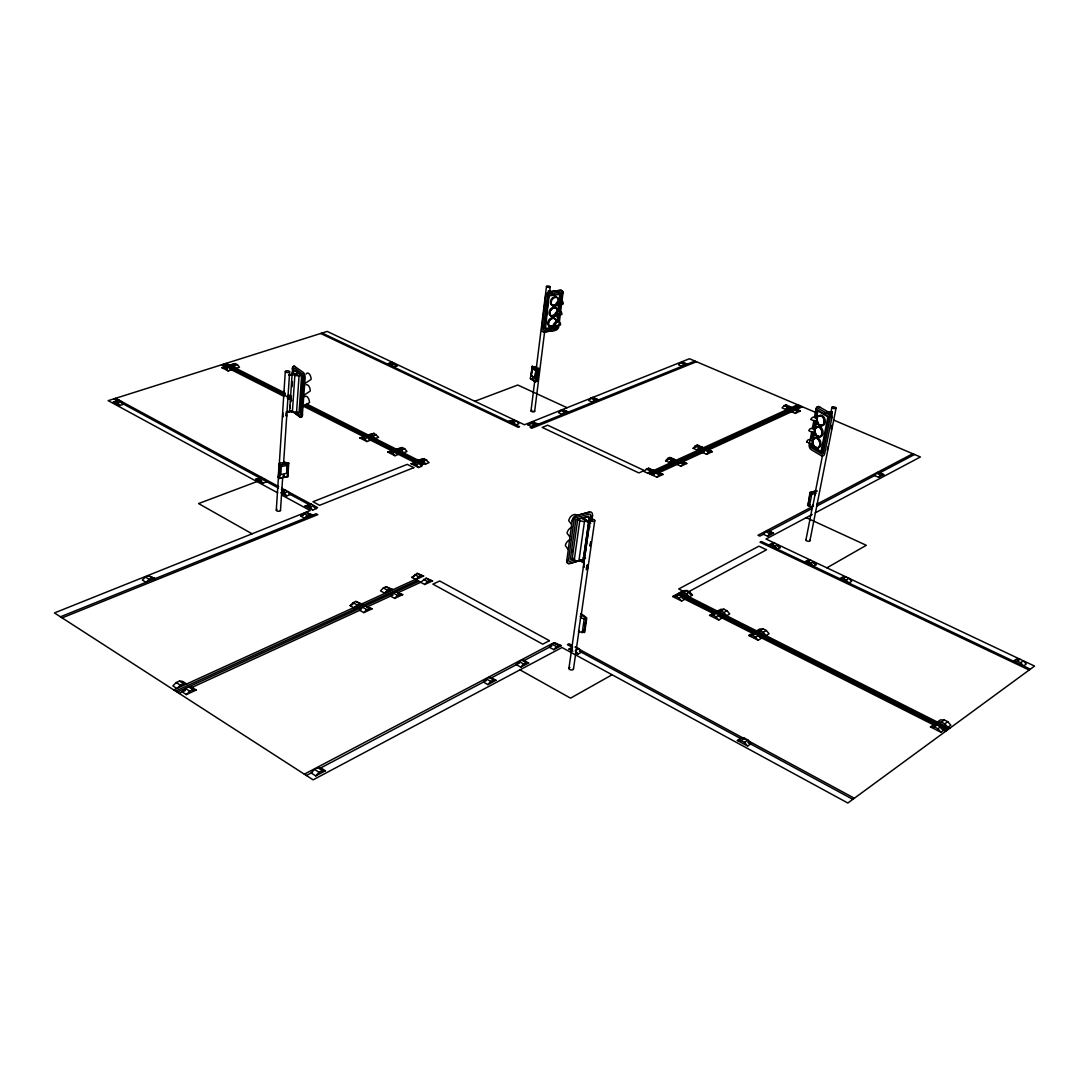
<?xml version="1.0" encoding="UTF-8"?>
<svg xmlns="http://www.w3.org/2000/svg" width="1089" height="1089" viewBox="0 0 1089 1089"><rect width="100%" height="100%" fill="white"/><g stroke="black" fill="none" stroke-linecap="round" stroke-linejoin="round"><path stroke-width="1.5" d="M533.147 378.89L532.48 378.142M279.356 478.098L278.24 477.213L279.097 464.064L280.349 462.702A2.137 0.953 3.7 0 0 282.718 462.839A2.137 0.953 3.7 0 0 283.657 461.899L288.19 463.124L287.292 476.438M276.293 510.115L285.304 371.472M280.036 464.989L288.721 463.165L287.809 476.655L279.165 478.316L280.05 464.799M279.342 478.275L280.213 464.949M279.492 478.588L280.377 465.057L279.097 464.064M287.51 465.289L281.234 466.609L280.826 474.586L286.979 473.171L287.401 465.194L286.979 473.171M286.026 415.753L286.761 416.148L286.189 413.194M286.203 415.726L286.366 413.289M289.279 375.446L298.005 373.527L289.184 375.12M280.486 510.469L282.609 478.343M283.616 463.138L289.647 371.853A2.178 0.898 4 0 0 286.53 370.804A2.178 0.898 4 0 0 286.257 372.329A2.178 0.898 4 0 0 289.647 371.853M291.062 401.773L291.28 398.438M292.07 386.731L292.397 381.722M293.417 372.983L293.676 369.348A2.137 1.089 78.3 0 1 294.765 368.381L303.11 374.357A2.151 1.089 78.2 0 1 303.981 376.753L301.381 414.133A2.137 1.075 77.6 0 1 300.292 415.045L296.167 412.01M287.809 476.655L288.381 462.893M292.369 412.2L294.86 375.337L292.111 373.35L293.077 371.689L295.636 371.186L301.599 375.474L299.067 412.309L292.369 412.2L289.647 410.172L292.505 368.776A4.302 2.178 78.3 0 1 295.051 366.517M297.991 373.718L288.721 374.834M296.521 412.854L299.039 375.991L301.599 375.474M300.278 413.044L302.824 376.195L294.792 370.41M530.357 378.536L532.317 366.34L536.959 369.716L535.448 381.871L530.357 378.536L535.366 381.626L536.904 381.368L537.176 380.184A1.851 0.749 7.1 0 1 536.224 380.061M530.928 378.536L535.448 381.871M531.187 375.474L532.317 366.34M531.378 375.623L532.398 368.518L535.829 371.022L534.944 378.101L531.378 375.623L534.944 378.101M534.794 378.128L535.829 371.022M531.01 410.839L534.781 380.592M536.441 367.143L546.474 286.475M534.985 381.94L536.959 369.716M545.698 295.732L541.669 329.014A3.784 2.818 -55.3 0 0 544.364 332.009L555.281 330.375A3.771 2.804 -55.6 0 0 558.82 326.455L562.959 293.349A3.798 2.845 -56.6 0 0 560.386 290.341L549.292 291.784M535.339 381.79L536.836 369.811L538.374 369.566L538.647 368.381A1.851 0.749 7.1 0 1 536.741 367.878A1.851 0.749 7.1 0 1 536.714 367.034L532.398 366.585M544.976 303.001L544.949 306.417M536.904 381.368L538.647 368.381M548.094 294.261L548.543 290.763L551.783 292.301M548.774 290.926L551.81 292.519M559.937 299.23L559.937 293.853L548.951 295.364L544.799 328.551L556.343 327.353L555.717 326.918M534.658 411.302L544.554 332.308M549.591 291.988L550.231 286.938M545.412 328.973L548.951 295.364M556.983 316.994L557.405 313.686M558.044 308.732L558.671 303.777M559.093 300.469L559.732 295.5M556.969 322.385L558.031 314.122M558.453 310.814L559.515 302.538M557.908 321.691L561.516 293.404A1.892 1.416 -56.6 0 0 560.372 292.083L548.965 293.662A1.906 1.429 -56.4 0 0 547.427 295.35L543.22 329.001A1.879 1.402 -55.3 0 0 544.377 330.294L555.703 328.606A1.879 1.402 -55.6 0 0 557.228 326.918L557.282 326.632M810.611 445.102L810.57 445.415A2.055 1.388 76.2 0 0 811.468 447.729L821.651 453.977A2.069 1.402 75.9 0 0 823.175 453.133L830.226 417.182A2.083 1.429 76.9 0 0 829.314 414.841L818.996 408.729A2.083 1.416 77.1 0 0 817.471 409.627L815.852 417.917M577.674 519.371L572.174 558.929L574.23 560.399L578.872 561.148L583.268 559.896L589.353 518.214L587.257 516.771L577.674 519.371L579.756 520.828L584.453 521.577L588.877 520.365L589.353 518.214M574.23 560.399L579.756 520.828M589.721 523.537L582.792 518.5L583.718 518.255L590.51 523.21M590.646 523.278L583.718 518.255M578.872 561.148L584.453 521.577M583.268 559.896L588.877 520.365M568.894 668.537L589.993 520.093M584.249 567.138L583.5 567.26L584.235 563.244L579.552 559.896M589.748 527.307L589.68 524.966M592.579 515.328L591.872 520.256L592.43 515.233A4.764 3.104 -55.5 0 0 589.353 512.034L576.435 515.519A4.792 3.131 -55.2 0 0 572.147 520.733L566.824 560.454A4.751 3.063 -54.4 0 0 569.942 563.517L582.751 559.841A4.724 3.036 -54.7 0 0 585.487 557.908M584.031 632.219L578.558 631.947L580.573 617.926A2.355 1.198 8.3 0 0 580.124 616.388M573.495 668.905L578.994 630.558M580.9 617.218L594.771 520.501M582.234 632.777L584.249 618.756L586.059 618.184L584.003 632.41L584.698 632.355L586.78 617.926L581.39 613.924M584.153 632.518L586.236 618.103L580.845 614.087M284.12 475.757L283.303 476.152M811.836 431.448L809.209 444.312A4.125 2.791 76.2 0 0 811.291 449.703L821.242 455.692A4.152 2.818 75.9 0 0 824.645 453.773L831.765 418.258A4.179 2.859 76.9 0 0 829.641 412.785L819.541 406.946A4.165 2.831 77.1 0 0 816.001 409.028L814.449 417.046M812.299 428.276L813.987 420.218M811.85 438.704L813.088 432.306M813.701 429.12L815.239 421.116M816.668 417.332L817.907 410.907L818.819 410.703L828.756 416.597L821.827 452.044L811.101 446.231L811.713 443.019M812.34 439.82L813.891 431.788M814.504 428.576L816.056 420.545M813.551 437.996L814.164 434.783M815.715 426.752L816.342 423.539M824.332 413.221L832.214 411.819L831.479 415.562M808.024 505.568L809.985 492.419L816.777 490.676M807.875 505.595L810.393 492.691L815.838 491.289M812.966 505.8A2.055 0.898 11.1 0 0 812.68 506.657L809.426 506.262L811.89 493.712L809.985 492.419M820.915 452.262L827.858 416.801L828.756 416.597M805.955 539.858L812.775 505.065M814.735 495.114L822.522 455.338M830.648 413.915L831.955 407.286M812.68 506.657L815.144 494.093A2.055 0.885 11 0 1 816.274 493.099M832.173 412.01C831.057 410.607 829.6 415.195 831.302 415.494L832.037 411.751L828.647 412.05M828.116 446.613L827.232 450.152M831.343 429.297L831.697 425.363M809.917 540.757L836.053 408.157A2.096 0.83 10.7 0 0 833.208 406.823A2.096 0.83 10.7 0 0 832.745 408.184A2.096 0.83 10.7 0 0 836.053 408.157M283.331 475.594L284.215 475.566L283.548 476.016M278.24 477.213L279.437 475.798M876.604 473.198L874.59 475.58L878.632 477.336L883.737 474.627L878.306 472.299L876.604 473.198L880.633 474.954L882.335 474.055L883.737 474.627M878.632 477.336L880.633 474.954M765.676 531.663L763.416 534.263L767.595 536.237L773.489 533.106L767.636 530.629L765.676 531.663L769.855 533.624L771.815 532.589L773.489 533.106M767.595 536.237L769.855 533.624M795.256 413.371L797.243 411.166L798.931 410.376L800.361 411.016L795.256 413.371L791.54 411.778L793.527 409.573L797.243 411.166M552.109 644.198L549.36 647.247L553.77 649.657L561.339 645.641L554.628 642.878L552.109 644.198L556.52 646.594L559.038 645.273L561.339 645.641M553.77 649.657L556.52 646.594M790.873 407.109L785.741 404.89L784.039 405.666L782.052 407.871L785.741 409.45L790.873 407.109L789.43 406.469L787.728 407.245L785.741 409.45M520.801 667.149L523.632 664.018L526.246 662.629L528.641 662.983L520.801 667.149L516.363 664.671L519.194 661.54L521.808 660.165L524.217 660.519L528.641 662.983M487.872 684.613L490.785 681.415L493.494 679.985L495.999 680.312L487.872 684.613L483.407 682.068L486.32 678.869L489.029 677.44L491.534 677.766L495.999 680.312M706.584 454.331L708.748 451.949L710.641 451.077L712.288 451.69L706.584 454.331L702.773 452.588L704.937 450.22L708.748 451.949M696.919 450.016L699.084 447.647L700.976 446.789L702.623 447.402L696.919 450.016L693.121 448.287L695.299 445.932L697.191 445.074L698.839 445.687M680.87 466.201L683.089 463.778L685.049 462.879L686.751 463.492L680.87 466.201L677.031 464.431L679.264 462.008L683.089 463.778M669.449 462.553L671.668 460.143L673.628 459.245L675.343 459.857L669.449 462.553L665.638 460.783L667.856 458.387L669.817 457.489L675.343 459.857M656.966 477.241L659.24 474.777L661.254 473.851L663.01 474.45L656.966 477.241L648.105 473.075L797.611 404.74M648.009 473.402L650.283 470.952L652.297 470.04L654.067 470.639L648.009 473.402L644.171 471.605L646.444 469.155L648.459 468.243L650.242 468.842M653.114 475.43L655.387 472.966L659.24 474.777M314.558 769.379L311.182 772.972L315.756 775.913L325.434 770.781L320.86 767.868L317.77 767.691L314.558 769.379L319.131 772.319L322.344 770.617L325.434 770.781M315.756 775.913L319.131 772.319M680.502 362.719L678.501 364.829L681.959 366.312L683.96 364.202L685.716 363.495L687.241 364.175L682.259 362.024L680.502 362.719L683.96 364.202M592.253 402.1L594.431 399.854L596.377 399.078L598.12 399.731L592.253 402.1L588.727 400.493L590.905 398.261L592.852 397.471L598.12 399.731M423.621 576.04L421.212 575.537L418.612 576.721L415.821 579.607L423.621 576.04L417.196 573.345L411.805 577.401L424.751 584.494L432.524 580.9L426.085 578.205L420.708 582.275L397.621 592.879M424.751 584.494L427.541 581.594L430.128 580.41L432.524 580.9M394.667 598.392L397.526 595.438L400.194 594.199L402.685 594.676L394.667 598.392L390.597 596.119L393.469 593.165L397.526 595.438M562.169 414.419L564.401 412.132L566.416 411.329L568.227 411.982L562.169 414.419L558.616 412.772L560.849 410.485L562.863 409.682L568.227 411.982M383.382 587.937L380.51 590.864L384.54 593.124L392.584 589.448L386.051 586.726L383.382 587.937L387.412 590.184L390.08 588.972L392.584 589.448M363.821 612.631L366.762 609.622L369.511 608.356L372.098 608.805L363.821 612.631L359.738 610.303L362.678 607.294L366.762 609.622M384.54 593.124L387.412 590.184M531.595 426.629L533.882 424.302L535.965 423.458L537.857 424.111L531.595 426.629L528.015 424.941L532.398 421.783L534.277 422.437L528.015 424.941M354.184 607.975L357.138 604.967L359.887 603.714L362.487 604.177L354.184 607.975L350.141 605.661L353.081 602.666L355.831 601.414L362.487 604.177M283.875 476.206L284.052 475.267M186.382 694.578L189.758 691.216L193.012 689.718L196.183 690.058L186.382 694.578L182.231 691.91L179.222 693.448M183.619 683.701L180.366 685.185L176.99 688.534L172.865 685.879L176.255 682.544L179.508 681.074L182.68 681.415L186.791 684.055L183.619 683.701L179.508 681.074M300.809 516.118L306.213 512.361L312.407 514.961L304.512 518.146L300.809 516.118L303.45 515.056M304.512 518.146L307.289 515.437L309.916 514.376L312.407 514.961M152.256 578.123L149.207 579.348L146.076 582.329L142.332 580.042L145.477 577.075L148.512 575.863L155.223 578.627L148.512 575.863M940.964 732.271L943.959 730.079L940.882 726.581L937.398 724.811L933.464 724.77L930.455 726.935L940.964 732.271L937.888 728.759L934.389 726.989L930.455 726.935M937.888 728.759L940.882 726.581M944.803 723.858L947.77 721.694L950.833 725.179L947.879 727.343L944.803 723.858L941.318 722.102L937.384 722.061L940.365 719.911L944.286 719.952L947.77 721.694M1020.665 662.725L1023.32 660.805L1026.246 664.045L1023.606 665.978L1020.665 662.725L1017.317 661.132L1013.505 661.173L1016.16 659.267L1019.957 659.226L1017.317 661.132M934.389 726.989L937.398 724.811M941.318 722.102L944.286 719.952M747.599 746.033L751.097 743.746L748.007 740.112L744.617 738.274L740.901 738.219L737.389 740.493L747.599 746.033L744.495 742.385L741.105 740.547L737.389 740.493M744.495 742.385L748.007 740.112M741.105 740.547L744.617 738.274M578.558 631.947L578.613 631.919A2.341 1.198 8.3 0 0 578.776 631.007M580.573 617.926L584.249 618.756M584.194 563.258L579.933 560.386M758.121 640.237L761.32 638.345L758.516 635.091L755.398 633.526L751.941 633.607L748.756 635.486L758.121 640.237L755.317 636.97L752.213 635.391L748.756 635.486M755.317 636.97L758.516 635.091M763.144 632.355L766.302 630.49L769.093 633.73L765.935 635.595L763.144 632.355L760.04 630.79L756.583 630.871L759.754 629.02L763.198 628.925L766.302 630.49M846.112 579.974L848.944 578.313L851.625 581.335L848.794 583.01L846.112 579.974L843.09 578.545L839.714 578.695L842.559 577.047L845.935 576.884L843.09 578.545M752.213 635.391L755.398 633.526M760.04 630.79L763.198 628.925M826.878 567.832L866.299 545.303L806.228 517.656M810.761 563.217L813.633 561.597L816.26 564.592L813.401 566.212L810.761 563.217L807.807 561.815L804.526 561.992L807.398 560.386L810.679 560.209L807.807 561.815M718.726 620.009L721.953 618.184L719.216 614.986L715.99 616.796L712.955 615.258L709.592 615.38L718.726 620.009L715.99 616.796M612.1 674.772L570.527 698.158L519.984 669.858M723.831 612.549L727.016 610.752L729.753 613.924L726.567 615.734L723.831 612.549L720.795 611.024L717.447 611.133L720.646 609.35L723.994 609.227L727.016 610.752M709.592 615.38L712.832 613.57L716.181 613.447L712.955 615.258M720.795 611.024L723.994 609.227M681.578 601.033L684.845 599.277L682.15 596.132L678.896 597.888L675.929 596.377L672.675 596.513L681.578 601.033L678.896 597.888M672.675 596.513L683.552 590.687L686.819 590.537L689.773 592.021L692.441 595.152L689.214 596.908L686.533 593.764L683.579 592.28L680.326 592.416L949.744 728.282M774.81 546.174L777.709 544.609L780.296 547.549L777.41 549.128L774.81 546.174L771.938 544.813L768.725 545.004L771.638 543.452L774.837 543.248L771.938 544.813M686.533 593.764L689.773 592.021M575.496 652.624L578.096 654.04L581.757 652.066L578.94 648.676L575.918 647.043M578.94 648.676L575.278 650.65L578.096 654.04M675.929 596.377L679.196 594.635L675.929 594.771M683.579 592.28L686.819 590.537M687.989 592.103L766.547 549.782L758.938 546.161L678.719 588.972L683.906 591.586M572.896 651.208L568.989 649.085L572.651 647.125M812.231 514.471L766.016 539.041L1034.55 666.087L847.841 803.015L561.992 647.519L313.115 779.847L54.45 612.93L310.202 510.537L282.105 495.25M815.239 512.865L920.382 456.972L833.507 420M304.335 774.184L553.552 642.918L555.526 643.994M813.592 505.963L757.998 535.244L759.877 536.128L764.383 533.746M816.6 504.37L912.773 453.718M306.39 775.504L312.393 772.332M319.894 768.371L486.484 680.434M490.989 678.066L519.507 663.01M524.013 660.628L551.878 645.927M768.888 531.378L812.435 508.386M816.941 506.004L875.502 475.09M878.51 473.511L914.556 454.481M304.416 394.939L310.297 391.005A5.118 2.614 78 0 0 308.84 386.146A5.118 2.614 78 0 0 306.077 384.866M305.233 383.301L311.127 379.38A5.146 2.627 78.2 0 0 309.222 373.935A5.146 2.627 78.2 0 0 306.172 374.003M175.574 691.093L417.278 580.396M649.834 473.892L799.272 405.448M177.235 692.155L418.884 581.281M651.372 474.613L800.755 406.074M185.307 690.494L182.231 691.91L185.62 688.561L189.758 691.216M191.46 687.663L360.704 609.867M366.857 607.036L393.006 595.002M657.729 473.307L703.902 452.071M710.641 451.077L706.843 449.362L708.476 449.975L802.416 406.782M173.723 689.895L415.467 579.402M665.638 460.783L671.532 458.101M693.121 448.287L695.98 446.994M411.805 577.401L414.405 576.217M350.141 605.661L352.904 604.395M301.857 407.232L309.48 402.576A5.105 2.6 77.8 0 0 307.806 397.417A5.105 2.6 77.8 0 0 304.879 396.723M60.44 616.796L316.109 513.749L317.77 514.661L62.141 617.885M694.945 361.072L530.193 427.473L531.813 428.236L696.497 361.725M420.449 465.371L424.887 463.601M306.54 403.91L425.676 463.996L429.08 462.634L424.315 458.605L418.271 460.252L424.315 458.605M315.81 508.304L317.525 507.61L281.629 488.185M312.652 510.074L316.463 508.536L314.054 505.541L310.242 507.066L307.738 505.704L305.124 505.977L312.652 510.074L310.242 507.066M418.53 467.508L421.96 466.146L419.646 463.329L417.169 462.09L411.098 463.751L418.53 467.508L416.202 464.704L413.738 463.451L411.098 463.751M305.124 505.977L311.563 504.193L307.738 505.704M413.738 463.451L417.169 462.09M420.899 459.953L423.362 461.205L426.779 459.844M416.202 464.704L419.646 463.329M511.136 421.171L514.226 419.946L508.509 421.497L511.136 421.171L513.545 422.314L515.791 424.955L518.881 423.73L516.635 421.089L513.545 422.314M395.008 455.719L398.451 454.385L396.165 451.608L392.721 452.942L390.284 451.717L387.698 452.03L395.008 455.719L392.721 452.942M401.283 450.084L404.713 448.75L406.987 451.513L403.57 452.847L401.283 450.084L398.86 448.859L396.273 449.172L402.29 447.538L404.713 448.75M280.799 492.732L286.706 495.944L290.532 494.46L288.163 491.493L284.324 492.977L281.874 491.643L285.713 490.173L283.154 490.458M387.698 452.03L393.742 450.383L390.284 451.717M398.86 448.859L402.29 447.538M262.925 483.23L266.764 481.787L264.423 478.861L260.584 480.303L258.175 478.997L255.684 479.296L262.925 483.23L260.584 480.303M256.963 481.583L198.579 503.567L252.09 533.814M366.952 441.549L370.41 440.242L368.164 437.506L364.706 438.799L362.338 437.601L359.806 437.928L366.952 441.549L364.706 438.799M474.79 401.256L517.792 385.03L567.07 407.708M359.806 437.928L365.795 436.308L362.338 437.601M370.6 434.62L374.031 433.34L378.645 437.261L375.215 438.554L372.983 435.818L370.6 434.62L368.082 434.947L374.031 433.34M255.684 479.296L262.013 477.554L258.175 478.997M372.983 435.818L376.413 434.525M391.727 364.57L394.885 363.481L396.968 365.986L393.823 367.061L391.727 364.57L389.522 363.522L387.153 363.903L392.666 362.433L389.522 363.522M119.885 405.448L123.765 404.21L121.628 401.487L117.748 402.712L115.611 401.555L113.419 401.923L119.885 405.448L117.748 402.712M228.268 370.941L231.78 369.811L229.711 367.252L227.574 366.176L221.843 367.674L228.268 370.941L226.213 368.368L224.075 367.292L221.843 367.674M233.931 365.781L237.416 364.679L239.471 367.224L236 368.341L233.931 365.781L231.807 364.706L229.575 365.101L235.278 363.603L237.416 364.679M226.213 368.368L229.711 367.252M113.419 401.923L119.477 400.316L115.611 401.555M224.075 367.292L227.574 366.176M231.807 364.706L235.278 363.603M573.576 558.371L570.364 559.297L575.85 519.725L588.768 516.227M574.897 559.977L569.846 561.393A2.369 1.525 -54.4 0 1 568.512 560.073L574.053 519.943A2.396 1.565 -55.2 0 1 575.904 517.711L589.299 514.09A2.382 1.552 -55.5 0 1 590.619 515.451L584.943 555.39A2.355 1.511 -54.7 0 1 583.132 557.595M582.765 518.718L583.677 518.459M589.503 512.129L576.585 515.614A4.792 3.131 -55.2 0 0 572.283 520.841M807.466 505.337L810.175 504.629M810.352 492.868L817.009 491.153M811.101 446.231L821.827 452.044M279.165 478.316L287.469 476.397M828.525 412.268L831.315 411.628M825.04 413.643L832.023 412.037M280.377 465.057L288.721 463.165M286.271 411.914L290.6 411.002M286.448 412.064L290.668 411.179M292.601 411.125L286.598 412.132M292.642 411.302L286.734 412.2M288.884 374.997L297.406 373.309M544.269 331.941L555.172 330.307M549.346 327.775L552.599 327.299M549.482 327.843L554.165 327.149M553.457 294.071L554.247 293.962L553.443 294.248M549.577 295.786L560.576 294.261M551.034 292.628L548.802 290.749M568.989 649.085L572.256 649.003M551.796 326.183L553.103 325.543A4.547 3.376 -55.6 0 1 557.5 321.405A4.547 3.376 -55.6 0 1 560.508 324.958L554.982 325.706A4.533 3.376 -55.6 0 1 549.741 326.128L551.796 326.183A4.724 3.526 -55.6 0 1 547.767 323.991A4.724 3.526 -55.6 0 1 550.517 318.396A4.724 3.526 -55.6 0 1 555.267 319.349M811.89 493.712L815.144 494.093M294.86 375.337L299.039 375.991M682.912 461.722L681.21 461.123L686.751 463.492M832.037 411.751L830.921 415.277M878.306 472.299L879.708 472.871M816.41 412.731L689.446 358.73L524.476 424.764L327.19 331.424L108.179 400.643L277.668 492.841M800.361 411.016L795.229 408.797L796.658 409.437M784.039 405.666L787.728 407.245M682.259 362.024L683.783 362.705M785.741 404.89L787.184 405.53M592.852 397.471L596.377 399.078M708.476 449.975L712.288 451.69M697.191 445.074L702.623 447.402M590.905 398.261L594.431 399.854M695.299 445.932L699.084 447.647M669.817 457.489L673.628 459.245M562.863 409.682L566.416 411.329M667.856 458.387L671.668 460.143M560.849 410.485L564.401 412.132M221.475 364.829L226.648 367.361M663.01 474.45L657.388 472.054L661.254 473.851M648.459 468.243L654.067 470.639M646.444 469.155L650.283 470.952M767.636 530.629L771.815 532.589M532.398 421.783L537.857 424.111M530.316 422.614L533.882 424.302M394.3 364.72L396.968 365.986M777.41 546.188L780.296 547.549M813.306 563.19L816.26 564.592M322.099 333.03L519.548 426.738L518.16 427.296L320.67 333.479M1030.344 669.163L761.374 541.505L760.054 542.213L1029.146 670.034M689.487 593.668L692.441 595.152M226.131 363.358L285.304 393.197M288.34 394.735L291.376 396.26M224.565 363.862L285.264 394.504M288.299 396.028L291.335 397.567M304.988 404.455L423.349 464.213M678.869 593.192L948.396 729.262M223.163 364.298L291.457 398.805M305.124 405.707L421.988 464.758M677.562 593.9L947.212 730.134M940.964 728.568L943.959 730.079M229.684 368.899L284.188 396.464M287.21 397.989L291.757 400.289M302.361 405.653L364.434 437.043M368.967 439.343L393.197 451.595M395.525 452.901L415.903 463.084M681.864 597.779L713.989 613.842M718.536 616.143L754.908 634.533M757.944 636.071L935.26 725.75M942.843 729.589L945.865 731.114M115.597 398.288L278.634 486.565M572.011 645.396L569.03 643.776L567.383 644.647L571.861 647.084M575.006 647.016L854.348 798.237M748.184 742.167L751.097 743.746M113.869 398.846L118.347 401.269M121.178 402.807L260.462 478.302M263.456 479.922L278.416 488.035M281.411 489.655L284.392 491.275M288.884 493.698L309.834 505.051M313.959 507.175L316.463 508.536M579.334 651.127L740.738 738.614M748.211 742.657L852.823 799.353M554.628 642.878L559.038 645.273M306.213 512.361L309.916 514.376M417.196 573.345L421.212 575.537M426.085 578.205L430.128 580.41M303.586 513.409L307.289 515.437M414.596 574.529L418.612 576.721M423.498 579.389L427.541 581.594M283.385 476.247L284.311 475.471M521.808 660.165L526.246 662.629M402.685 594.676L396.137 591.94L400.194 594.199M386.051 586.726L390.08 588.972M519.194 661.54L523.632 664.018M372.098 608.805L365.428 606.042L369.511 608.356M355.831 601.414L359.887 603.714M489.029 677.44L493.494 679.985M353.081 602.666L357.138 604.967M486.32 678.869L490.785 681.415M826.442 411.628L829.859 413.643M817.907 410.907L827.858 416.801M145.477 577.075L149.207 579.348M317.77 767.691L322.344 770.617M196.183 690.058L192.032 687.404L188.873 687.064L193.012 689.718M176.255 682.544L180.366 685.185M808.065 505.378L809.426 506.262M548.543 290.763L550.993 292.41M582.792 518.5L589.898 523.428M284.283 390.91L284.025 394.79M580.478 559.637L583.99 562.142M580.859 560.127L583.609 562.101M531.854 366.421L536.931 369.892M580.913 614.359L586.209 618.293M293.39 411.955L300.006 416.883A4.274 2.164 77.6 0 0 302.565 414.732M293.2 411.982L299.829 416.924A4.274 2.164 77.6 0 0 302.374 414.773L305.138 377.856A4.315 2.192 78.2 0 0 303.096 372.275L294.874 366.544A4.302 2.178 78.3 0 0 292.328 368.817M423.362 461.205L425.676 463.996M571.357 524.19L568.73 520.692A5.704 3.73 -55.2 0 1 572.378 515.26A5.704 3.73 -55.2 0 1 577.02 515.573M569.642 536.686L567.029 533.188A5.69 3.703 -54.9 0 1 572.215 527.09M567.927 549.101L565.327 545.603A5.676 3.675 -54.7 0 1 569.724 539.776M284.324 492.977L286.706 495.944M282.759 412.649L283.072 416.924L282.514 416.502M573.386 668.578A2.314 1.225 8.3 0 1 572.079 669.953A2.314 1.225 8.3 0 1 569.166 669.082A2.314 1.225 8.3 0 1 569.955 667.543M566.688 560.345A4.751 3.063 -54.4 0 0 569.792 563.408L582.601 559.732A4.724 3.036 -54.7 0 0 585.337 557.799M572.269 551.66A5.935 3.825 -54.7 0 1 572.555 549.863M809.794 540.253A2.028 0.926 11.3 0 1 808.991 541.274A2.028 0.926 11.3 0 1 806.445 540.688A2.028 0.926 11.3 0 1 806.364 539.477M813.429 439.616A4.982 3.376 76.2 0 1 819.255 441.045A4.982 3.376 76.2 0 1 816.995 447.878A4.982 3.376 76.2 0 1 812.966 441.045M814.218 439.262A5.186 3.512 76.2 0 1 819.051 438.853A5.186 3.512 76.2 0 1 820.521 445.823A5.186 3.512 76.2 0 1 815.838 447.021M813.306 439.48A5.186 3.512 76.2 0 1 819.486 441.236A5.186 3.512 76.2 0 1 816.6 448.055A5.186 3.512 76.2 0 1 813.02 440.174M816.75 427.528A5.2 3.526 76.5 0 1 821.582 428.086A5.2 3.526 76.5 0 1 822.59 434.892A5.2 3.526 76.5 0 1 818.002 435.899M815.457 428.331A5.2 3.526 76.5 0 1 821.542 429.774A5.2 3.526 76.5 0 1 819.187 436.948A5.2 3.526 76.5 0 1 814.967 429.828M815.579 428.481A4.996 3.39 76.5 0 1 821.419 429.856A4.996 3.39 76.5 0 1 819.159 436.743A4.996 3.39 76.5 0 1 814.504 433.463L808.8 430.672A4.996 3.39 76.5 0 1 813.088 429.012A4.996 3.39 76.5 0 1 815.416 435.301L819.2 436.757A4.996 3.39 76.5 0 1 815.116 429.896M829.491 412.826A4.179 2.859 76.9 0 1 831.615 418.285M816.151 408.988A4.165 2.831 77.1 0 1 819.69 406.918M818.928 416.325A5.214 3.553 76.8 0 1 823.76 416.856A5.214 3.553 76.8 0 1 824.781 423.689A5.214 3.553 76.8 0 1 820.167 424.724M818.016 416.529A5.214 3.553 76.8 0 1 823.025 417.278A5.214 3.553 76.8 0 1 823.638 424.329A5.214 3.553 76.8 0 1 818.697 424.383M818.207 423.716A5.214 3.553 76.8 0 1 817.322 417.836M818.125 416.692A5.009 3.403 76.8 0 1 822.93 417.414A5.009 3.403 76.8 0 1 823.529 424.179A5.009 3.403 76.8 0 1 818.778 424.234M818.302 423.594A5.009 3.403 76.8 0 1 817.281 418.707M280.458 510.197A2.11 0.994 3.4 0 1 279.124 511.245A2.11 0.994 3.4 0 1 276.579 510.7A2.11 0.994 3.4 0 1 277.028 509.475M290.232 407.599A4.261 2.137 77.7 0 1 290.069 405.462M290.191 408.171A4.261 2.137 77.7 0 1 289.878 405.489M534.195 410.689A1.838 0.776 7.1 0 1 533.937 411.805A1.838 0.776 7.1 0 1 531.282 411.315A1.838 0.776 7.1 0 1 532.004 410.294M555.962 320.493A4.533 3.376 -55.6 0 1 551.402 326.727A4.533 3.376 -55.6 0 1 549.373 320.779A4.533 3.376 -55.6 0 1 555.744 319.88M553.212 315.81A4.737 3.539 -55.9 0 1 549.047 313.305A4.737 3.539 -55.9 0 1 552.286 307.683A4.737 3.539 -55.9 0 1 556.819 309.548M556.765 311.753A4.737 3.539 -55.9 0 1 556.506 312.516M554.546 315.075A4.737 3.539 -55.9 0 1 553.893 315.511M557.541 310.664A4.737 3.539 -55.9 0 1 552.028 316.436A4.737 3.539 -55.9 0 1 551.061 309.589A4.737 3.539 -55.9 0 1 557.445 309.97M557.391 310.733A4.547 3.39 -55.9 0 1 552.096 316.259A4.547 3.39 -55.9 0 1 551.157 309.684A4.547 3.39 -55.9 0 1 557.296 310.052M562.959 293.349A3.798 2.845 -56.6 0 0 560.291 290.273L549.387 291.852A3.812 2.859 -56.4 0 0 545.793 295.8M553.852 305.533A4.751 3.553 -56.3 0 1 550.367 301.83A4.751 3.553 -56.3 0 1 554.764 296.807A4.751 3.553 -56.3 0 1 558.235 300.51M587.094 565.286C584.099 576.067 590.783 563.775 587.094 565.286M590.769 541.764L590.17 545.943L590.769 541.764M555.771 304.539L552.382 305.192A4.56 3.417 -56.3 0 0 557.65 304.811L563.204 303.994A4.574 3.417 -56.3 0 0 560.195 300.387A4.574 3.417 -56.3 0 0 555.771 304.539M554.437 315.061L551.061 315.687A4.547 3.39 -55.9 0 0 556.316 315.293L561.856 314.503A4.56 3.39 -55.9 0 0 558.848 310.923A4.56 3.39 -55.9 0 0 554.437 315.061M810.951 419.442L816.668 422.287A5.009 3.403 76.8 0 0 821.378 425.554L817.594 424.057A5.009 3.403 76.8 0 0 815.253 417.754A5.009 3.403 76.8 0 0 810.951 419.442M806.663 441.835L812.353 444.598A4.982 3.376 76.2 0 0 817.036 447.892L813.252 446.49A4.996 3.362 76.2 0 0 810.937 440.215A4.996 3.362 76.2 0 0 806.663 441.835M549.414 640.672L542.744 644.171L432.905 584.14L439.711 580.995L549.414 640.672M644.239 470.516L638.889 472.939L542.227 427.419L547.699 425.2L644.239 470.516M413.766 467.671L319.581 505.31L312.992 501.743L407.245 464.363L413.766 467.671M590.796 520.964A2.409 1.116 8.2 0 0 594.717 520.787A2.409 1.116 8.2 0 0 591.64 519.14A2.409 1.116 8.2 0 0 590.796 520.964M546.964 287.02A1.892 0.694 7.2 0 0 550.149 287.115A1.892 0.694 7.2 0 0 547.944 285.985A1.892 0.694 7.2 0 0 546.964 287.02M553.185 326.36A4.724 3.526 -55.6 0 0 555.145 318.778A4.724 3.526 -55.6 0 0 548.488 322.439A4.724 3.526 -55.6 0 0 553.185 326.36M555.798 305.315A4.56 3.417 -56.3 0 0 557.691 297.978A4.56 3.417 -56.3 0 0 551.279 301.476A4.56 3.417 -56.3 0 0 555.798 305.315"/></g></svg>
